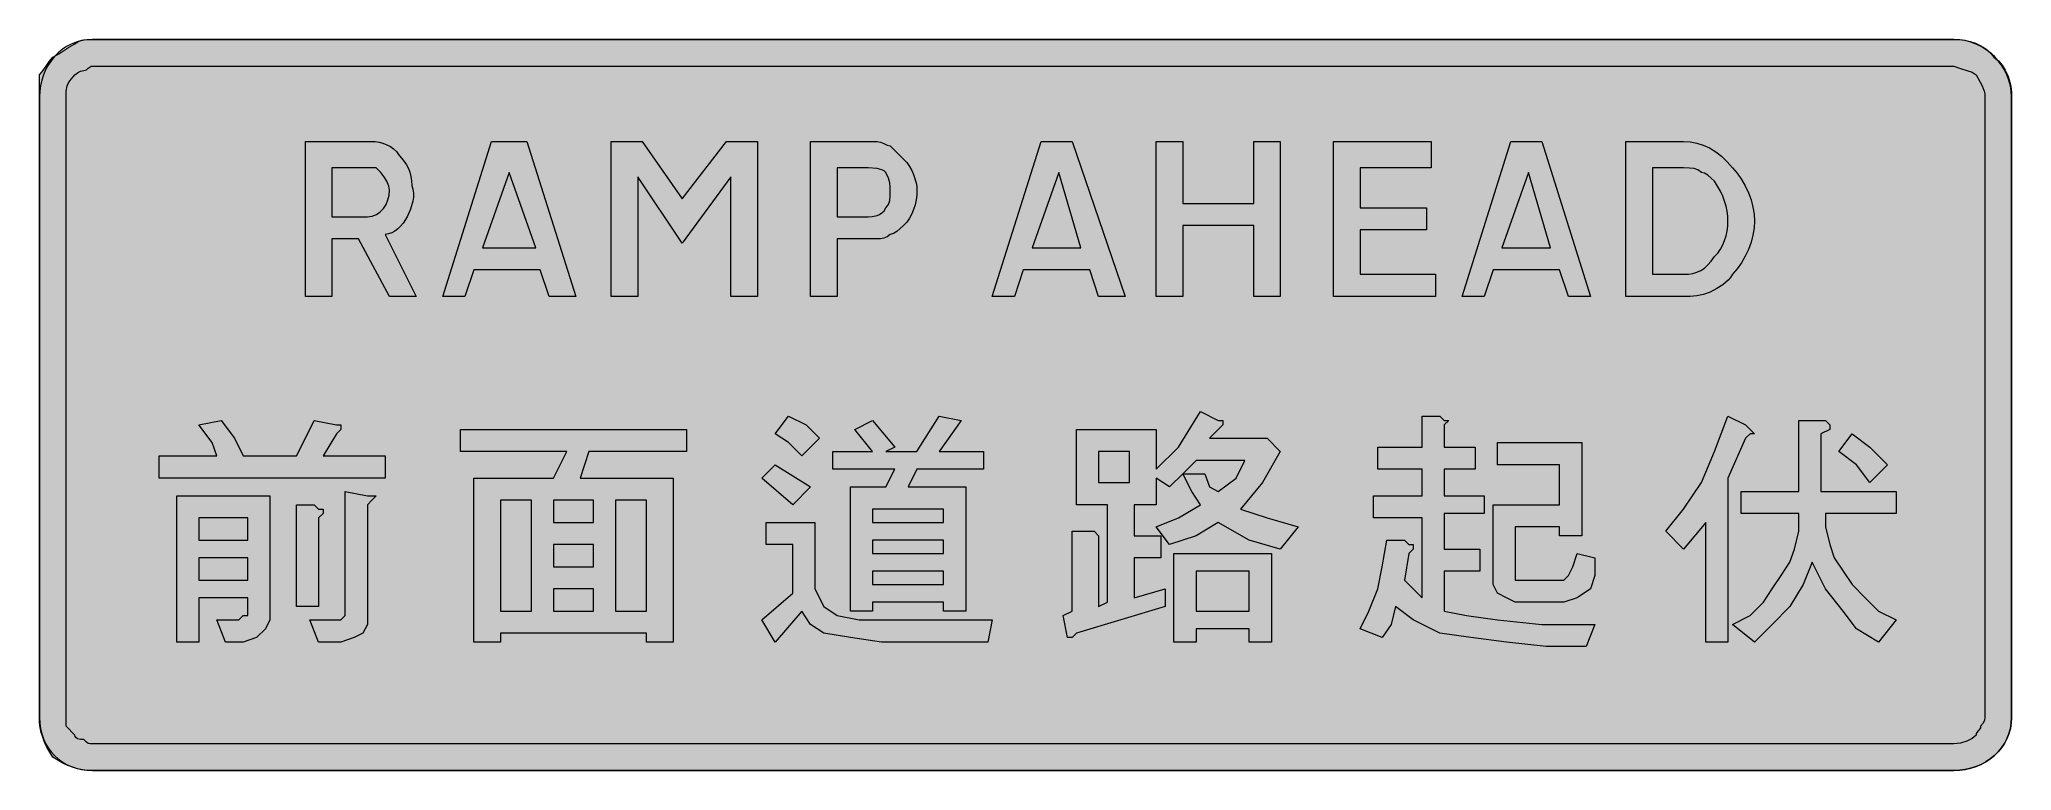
# Model space of a CAD drawing. Header units: metres. Extents: x 17 to 551, y 37 to 235.
import ezdxf

# ---------------------------------------------------------------- set-up
doc = ezdxf.new("R2010")
doc.units = ezdxf.units.M
for name, color, linetype, true_color in [('FILL_RED_FF0000', 7, 'Continuous', 0xff0000), ('FILL_WHITE_FFFFFF', 7, 'Continuous', 0xffffff), ('STROKE_RED_FF0000', 7, 'Continuous', 0xff0000)]:
    doc.layers.add(name, color=color, linetype=linetype, true_color=true_color)

msp = doc.modelspace()

# ---------------------------------------------------------------- hatches: boundary and pattern name
at = {"layer": 'FILL_RED_FF0000', "true_color": 0xff0000}
h = msp.add_hatch(color=7, dxfattribs=at)
h.dxf.hatch_style = 1
h.paths.add_polyline_path([(31.89, 44.16), (31.18, 44.18), (30.69, 44.31), (30.2, 44.67), (29.49, 45.36), (28.61, 45.38), (27.84, 45.51), (27.3, 45.87), (27.14, 46.16), (27.09, 46.56), (24.69, 48.96), (24.69, 51.36), (24.69, 219.36), (24.73, 220.97), (24.99, 222.36), (25.28, 223.04), (25.7, 223.75), (27.09, 225.36), (27.84, 225.96), (28.61, 226.37), (29.49, 226.56), (29.89, 226.61), (30.2, 226.75), (30.69, 227.16), (31.18, 227.57), (31.49, 227.71), (31.89, 227.76), (535.89, 227.76), (537.67, 227.05), (539.34, 226.56), (540.78, 226.07), (541.39, 225.76), (541.89, 225.36), (543.54, 222.36), (544.08, 220.97), (544.24, 220.21), (544.29, 219.36), (544.29, 51.36), (544.14, 50.61), (543.78, 49.84), (543.09, 48.96), (543.04, 48.56), (542.9, 48.25), (542.49, 47.76), (542.08, 47.27), (541.94, 46.96), (541.89, 46.56), (540.78, 45.68), (539.34, 44.91), (537.67, 44.37), (535.89, 44.16), (31.89, 44.16)])
at = {"layer": 'FILL_WHITE_FFFFFF', "true_color": 0xffffff}
h = msp.add_hatch(color=7, dxfattribs=at)
h.dxf.hatch_style = 1
h.paths.add_polyline_path([(31.89, 36.96), (30.54, 37.02), (29.19, 37.19), (27.84, 37.47), (26.49, 37.86), (25.14, 38.37), (23.79, 38.99), (21.09, 40.56), (19.51, 43.26), (18.9, 44.61), (18.39, 45.96), (18, 47.31), (17.72, 48.66), (17.55, 50.01), (17.49, 51.36), (17.49, 219.36), (17.49, 225.36), (18.39, 226.45), (19.29, 227.76), (20.19, 229.07), (21.09, 230.16), (22.7, 231.06), (24.09, 231.96), (25.48, 232.86), (27.09, 233.76), (27.59, 234.16), (28.18, 234.45), (29.49, 234.81), (31.89, 234.96), (535.89, 234.96), (537.29, 234.9), (538.76, 234.72), (540.26, 234.39), (541.74, 233.91), (543.17, 233.26), (544.5, 232.43), (545.68, 231.4), (546.69, 230.16), (547.93, 229.15), (548.96, 227.97), (549.79, 226.64), (550.44, 225.21), (550.92, 223.73), (551.25, 222.23), (551.43, 220.76), (551.49, 219.36), (551.49, 51.36), (551.41, 49.81), (551.16, 48.33), (550.77, 46.91), (550.23, 45.57), (549.56, 44.3), (548.77, 43.11), (547.86, 42.01), (546.84, 41.01), (545.72, 40.1), (544.52, 39.3), (543.23, 38.61), (541.87, 38.03), (540.45, 37.57), (538.97, 37.23), (537.45, 37.03), (535.89, 36.96), (31.89, 36.96)])
h = msp.add_hatch(color=7, dxfattribs=at)
h.dxf.hatch_style = 1
h.paths.add_polyline_path([(103.89, 180.96), (96.69, 180.96), (96.69, 165.36), (89.49, 165.36), (89.49, 207.36), (107.49, 207.36), (108.44, 207.3), (109.46, 207.13), (110.51, 206.85), (111.54, 206.46), (112.52, 205.95), (113.4, 205.33), (114.13, 204.6), (114.69, 203.76), (116.26, 201.94), (116.88, 201), (117.39, 200.01), (117.78, 198.97), (118.06, 197.85), (118.23, 196.66), (118.29, 195.36), (118.63, 194.41), (118.78, 193.37), (118.75, 192.28), (118.59, 191.16), (117.95, 188.95), (117.09, 186.96), (115.98, 185.2), (115.3, 184.39), (114.54, 183.66), (113.73, 183.05), (112.87, 182.57), (111.99, 182.27), (111.09, 182.16), (119.49, 165.36), (112.29, 165.36), (103.89, 180.96)])
h.paths.add_polyline_path([(108.75, 187.58), (109.77, 188.29), (110.64, 189.21), (111.34, 190.3), (111.86, 191.52), (112.18, 192.82), (112.29, 194.16), (112.08, 195.25), (111.54, 196.56), (110.77, 197.87), (109.89, 198.96), (108.69, 200.16), (106.29, 200.16), (96.69, 200.16), (96.69, 186.96), (106.29, 186.96), (107.58, 187.12), (108.75, 187.58)], flags=16)
h = msp.add_hatch(color=7, dxfattribs=at)
h.dxf.hatch_style = 1
h.paths.add_polyline_path([(132.69, 165.36), (126.69, 165.36), (139.89, 207.36), (149.49, 207.36), (162.69, 165.36), (155.49, 165.36), (153.09, 172.56), (135.09, 172.56), (132.69, 165.36)])
h.paths.add_polyline_path([(151.89, 178.56), (144.69, 198.96), (137.49, 178.56), (151.89, 178.56)], flags=16)
h = msp.add_hatch(color=7, dxfattribs=at)
h.dxf.hatch_style = 1
h.paths.add_polyline_path([(172.29, 207.36), (180.69, 207.36), (191.49, 191.76), (203.49, 207.36), (211.89, 207.36), (211.89, 165.36), (204.69, 165.36), (204.69, 197.76), (191.49, 179.76), (179.49, 197.76), (179.49, 165.36), (172.29, 165.36), (172.29, 207.36)])
h = msp.add_hatch(color=7, dxfattribs=at)
h.dxf.hatch_style = 1
h.paths.add_polyline_path([(226.29, 165.36), (226.29, 207.36), (244.29, 207.36), (245.19, 207.17), (246.09, 206.76), (246.99, 206.35), (247.89, 206.16), (251.49, 202.56), (252.33, 201.61), (253.06, 200.57), (253.68, 199.48), (254.19, 198.36), (254.87, 196.15), (255.03, 195.11), (255.09, 194.16), (255.03, 192.81), (254.87, 191.48), (254.58, 190.17), (254.19, 188.91), (253.68, 187.7), (253.06, 186.57), (252.33, 185.51), (251.49, 184.56), (249.69, 182.91), (248.79, 182.37), (247.89, 182.16), (246.99, 181.47), (246.09, 181.11), (245.19, 180.98), (244.29, 180.96), (233.49, 180.96), (233.49, 165.36), (226.29, 165.36)])
h.paths.add_polyline_path([(233.49, 186.96), (241.89, 186.96), (242.98, 187), (244.29, 187.26), (244.96, 187.55), (245.6, 187.97), (246.19, 188.57), (246.69, 189.36), (247.38, 190.28), (247.74, 191.31), (247.87, 192.57), (247.89, 194.16), (247.87, 195.08), (247.74, 196.11), (247.38, 197.37), (246.69, 198.96), (246.19, 199.36), (245.6, 199.65), (244.29, 200.01), (241.89, 200.16), (233.49, 200.16), (233.49, 186.96)], flags=16)
h = msp.add_hatch(color=7, dxfattribs=at)
h.dxf.hatch_style = 1
h.paths.add_polyline_path([(311.49, 165.36), (304.29, 165.36), (301.89, 172.56), (283.89, 172.56), (281.49, 165.36), (275.49, 165.36), (288.69, 207.36), (297.09, 207.36), (311.49, 165.36)])
h.paths.add_polyline_path([(286.29, 178.56), (299.49, 178.56), (293.49, 198.96), (286.29, 178.56)], flags=16)
h = msp.add_hatch(color=7, dxfattribs=at)
h.dxf.hatch_style = 1
h.paths.add_polyline_path([(327.09, 207.36), (327.09, 190.56), (346.29, 190.56), (346.29, 207.36), (353.49, 207.36), (353.49, 165.36), (346.29, 165.36), (346.29, 184.56), (327.09, 184.56), (327.09, 165.36), (319.89, 165.36), (319.89, 207.36), (327.09, 207.36)])
h = msp.add_hatch(color=7, dxfattribs=at)
h.dxf.hatch_style = 1
h.paths.add_polyline_path([(367.89, 165.36), (367.89, 207.36), (394.29, 207.36), (394.29, 200.16), (375.09, 200.16), (375.09, 189.36), (393.09, 189.36), (393.09, 183.36), (375.09, 183.36), (375.09, 171.36), (395.49, 171.36), (395.49, 165.36), (367.89, 165.36)])
h = msp.add_hatch(color=7, dxfattribs=at)
h.dxf.hatch_style = 1
h.paths.add_polyline_path([(437.49, 165.36), (431.49, 165.36), (429.09, 172.56), (411.09, 172.56), (408.69, 165.36), (402.69, 165.36), (415.89, 207.36), (424.29, 207.36), (437.49, 165.36)])
h.paths.add_polyline_path([(426.69, 178.56), (420.69, 198.96), (413.49, 178.56), (426.69, 178.56)], flags=16)
h = msp.add_hatch(color=7, dxfattribs=at)
h.dxf.hatch_style = 1
h.paths.add_polyline_path([(447.09, 207.36), (462.69, 207.36), (464.49, 207.25), (466.27, 206.91), (468.03, 206.35), (469.74, 205.56), (471.4, 204.55), (472.98, 203.31), (474.49, 201.85), (475.89, 200.16), (477.18, 198.7), (478.35, 197.07), (479.37, 195.29), (480.24, 193.41), (480.94, 191.48), (481.46, 189.53), (481.78, 187.61), (481.89, 185.76), (481.78, 183.91), (481.46, 181.99), (480.94, 180.04), (480.24, 178.11), (479.37, 176.23), (478.35, 174.45), (477.18, 172.82), (475.89, 171.36), (475.39, 170.51), (474.78, 169.77), (473.34, 168.51), (471.67, 167.48), (469.89, 166.56), (468.09, 165.87), (466.29, 165.51), (464.49, 165.38), (462.69, 165.36), (447.09, 165.36), (447.09, 207.36)])
h.paths.add_polyline_path([(462.69, 171.36), (463.99, 171.42), (465.18, 171.6), (466.3, 171.93), (467.34, 172.41), (468.33, 173.06), (469.27, 173.89), (470.19, 174.92), (471.09, 176.16), (471.93, 177.11), (472.66, 178.17), (473.28, 179.3), (473.79, 180.51), (474.18, 181.77), (474.46, 183.08), (474.63, 184.41), (474.69, 185.76), (474.63, 187.11), (474.46, 188.46), (474.18, 189.81), (473.79, 191.16), (473.28, 192.51), (472.67, 193.86), (471.09, 196.56), (469.29, 198.21), (468.39, 198.75), (467.49, 198.96), (466.57, 199.65), (465.54, 200.01), (464.28, 200.14), (462.69, 200.16), (454.29, 200.16), (454.29, 171.36), (462.69, 171.36)], flags=16)
h = msp.add_hatch(color=7, dxfattribs=at)
h.dxf.hatch_style = 1
h.paths.add_polyline_path([(319.89, 108.96), (313.89, 108.96), (313.89, 100.56), (321.09, 100.56), (321.09, 94.56), (313.89, 94.56), (313.89, 83.76), (322.29, 86.16), (322.29, 81.36), (298.29, 74.16), (297.09, 72.96), (295.89, 72.96), (294.69, 78.96), (297.09, 80.16), (297.09, 101.76), (303.09, 101.76), (304.29, 100.56), (304.29, 99.36), (304.29, 81.36), (306.69, 82.56), (306.69, 108.96), (298.29, 108.96), (298.29, 129.36), (319.89, 129.36), (319.89, 118.56), (325.89, 124.56), (331.89, 134.16), (336.69, 131.76), (337.89, 131.76), (337.89, 130.56), (336.69, 129.36), (334.29, 126.96), (349.89, 126.96), (353.49, 123.36), (348.69, 114.96), (342.69, 107.76), (349.89, 105.36), (358.29, 102.96), (353.49, 96.96), (345.09, 99.36), (336.69, 104.16), (330.69, 100.56), (323.49, 98.16), (319.89, 102.96), (325.89, 105.36), (331.89, 108.96), (329.49, 112.56), (327.09, 117.36), (323.49, 113.76), (319.89, 116.16), (319.89, 108.96)])
h.paths.add_polyline_path([(333.09, 117.36), (334.29, 113.76), (336.69, 112.56), (341.49, 116.16), (343.89, 120.96), (330.69, 120.96), (327.09, 117.36), (333.09, 117.36)], flags=16)
h.paths.add_polyline_path([(312.69, 123.36), (304.29, 123.36), (304.29, 114.96), (312.69, 114.96), (312.69, 123.36)], flags=16)
h = msp.add_hatch(color=7, dxfattribs=at)
h.dxf.hatch_style = 1
h.paths.add_polyline_path([(64.29, 125.76), (60.69, 130.56), (66.69, 131.76), (70.29, 126.96), (72.69, 122.16), (87.09, 122.16), (89.49, 126.96), (91.89, 131.76), (97.89, 130.56), (99.09, 130.56), (99.09, 129.36), (97.89, 128.16), (94.29, 122.16), (111.09, 122.16), (111.09, 116.16), (49.89, 116.16), (49.89, 122.16), (65.49, 122.16), (64.29, 125.76)])
h = msp.add_hatch(color=7, dxfattribs=at)
h.dxf.hatch_style = 1
h.paths.add_polyline_path([(189.09, 71.76), (181.89, 71.76), (181.89, 74.16), (142.29, 74.16), (142.29, 71.76), (135.09, 71.76), (135.09, 116.16), (156.69, 116.16), (160.29, 123.36), (131.49, 123.36), (131.49, 129.36), (192.69, 129.36), (192.69, 123.36), (166.29, 123.36), (163.89, 116.16), (189.09, 116.16), (189.09, 71.76)])
h.paths.add_polyline_path([(167.49, 86.16), (156.69, 86.16), (156.69, 80.16), (167.49, 80.16), (167.49, 86.16)], flags=16)
h.paths.add_polyline_path([(167.49, 104.16), (167.49, 110.16), (156.69, 110.16), (156.69, 104.16), (167.49, 104.16)], flags=16)
h.paths.add_polyline_path([(156.69, 92.16), (167.49, 92.16), (167.49, 98.16), (156.69, 98.16), (156.69, 92.16)], flags=16)
h.paths.add_polyline_path([(142.29, 110.16), (142.29, 80.16), (150.69, 80.16), (150.69, 110.16), (142.29, 110.16)], flags=16)
h.paths.add_polyline_path([(181.89, 110.16), (173.49, 110.16), (173.49, 80.16), (181.89, 80.16), (181.89, 110.16)], flags=16)
h = msp.add_hatch(color=7, dxfattribs=at)
h.dxf.hatch_style = 1
h.paths.add_polyline_path([(225.09, 130.56), (228.69, 126.96), (223.89, 122.16), (220.29, 125.76), (216.69, 128.16), (220.29, 132.96), (225.09, 130.56)])
h = msp.add_hatch(color=7, dxfattribs=at)
h.dxf.hatch_style = 1
h.paths.add_polyline_path([(261.09, 132.96), (267.09, 131.76), (261.09, 123.36), (273.09, 123.36), (273.09, 118.56), (255.09, 118.56), (252.69, 113.76), (268.29, 113.76), (268.29, 80.16), (262.29, 80.16), (262.29, 82.56), (243.09, 82.56), (243.09, 80.16), (237.09, 80.16), (237.09, 113.76), (246.69, 113.76), (249.09, 118.56), (232.29, 118.56), (232.29, 123.36), (243.09, 123.36), (238.29, 129.36), (243.09, 131.76), (249.09, 124.56), (246.69, 123.36), (255.09, 123.36), (261.09, 132.96)])
h.paths.add_polyline_path([(243.09, 87.36), (262.29, 87.36), (262.29, 90.96), (243.09, 90.96), (243.09, 87.36)], flags=16)
h.paths.add_polyline_path([(243.09, 99.36), (243.09, 95.76), (262.29, 95.76), (262.29, 99.36), (243.09, 99.36)], flags=16)
h.paths.add_polyline_path([(262.29, 107.76), (243.09, 107.76), (243.09, 104.16), (262.29, 104.16), (262.29, 107.76)], flags=16)
h = msp.add_hatch(color=7, dxfattribs=at)
h.dxf.hatch_style = 1
h.paths.add_polyline_path([(396.69, 132.96), (397.89, 131.76), (399.09, 131.76), (397.89, 130.56), (397.89, 124.56), (406.29, 124.56), (406.29, 118.56), (397.89, 118.56), (397.89, 111.36), (408.69, 111.36), (408.69, 106.56), (397.89, 106.56), (397.89, 96.96), (407.49, 96.96), (407.49, 90.96), (397.89, 90.96), (397.89, 80.16), (403.89, 78.96), (412.29, 77.76), (424.29, 76.56), (438.69, 76.56), (436.29, 70.56), (425.49, 70.56), (414.69, 71.76), (405.09, 72.96), (396.69, 74.16), (389.49, 77.76), (384.69, 81.36), (383.49, 76.56), (381.09, 72.96), (375.09, 75.36), (377.49, 80.16), (379.89, 86.16), (381.09, 92.16), (382.29, 99.36), (387.09, 99.36), (388.29, 98.16), (389.49, 98.16), (389.49, 96.96), (388.29, 95.76), (387.09, 88.56), (391.89, 83.76), (391.89, 105.36), (378.69, 105.36), (378.69, 111.36), (391.89, 111.36), (391.89, 118.56), (379.89, 118.56), (379.89, 124.56), (391.89, 124.56), (391.89, 132.96), (396.69, 132.96)])
h = msp.add_hatch(color=7, dxfattribs=at)
h.dxf.hatch_style = 1
h.paths.add_polyline_path([(480.69, 129.36), (481.89, 128.16), (480.69, 128.16), (479.49, 126.96), (474.69, 116.16), (474.69, 71.76), (468.69, 71.76), (468.69, 104.16), (462.69, 96.96), (457.89, 101.76), (462.69, 107.76), (467.49, 114.96), (471.09, 123.36), (474.69, 132.96), (479.49, 130.56), (480.69, 129.36)])
h = msp.add_hatch(color=7, dxfattribs=at)
h.dxf.hatch_style = 1
h.paths.add_polyline_path([(498.69, 131.76), (501.09, 131.76), (502.29, 130.56), (502.29, 129.36), (499.89, 128.16), (499.89, 112.56), (520.29, 112.56), (520.29, 106.56), (501.09, 106.56), (501.09, 102.96), (502.29, 98.16), (503.49, 94.56), (505.89, 90.96), (508.29, 87.36), (511.89, 83.76), (515.49, 80.16), (520.29, 77.76), (515.49, 71.76), (509.49, 75.36), (505.89, 80.16), (501.09, 86.16), (497.49, 93.36), (495.09, 87.36), (491.49, 81.36), (486.69, 76.56), (481.89, 71.76), (475.89, 76.56), (480.69, 78.96), (484.29, 82.56), (486.69, 86.16), (489.09, 89.76), (491.49, 93.36), (492.69, 96.96), (493.89, 101.76), (493.89, 106.56), (478.29, 106.56), (478.29, 112.56), (493.89, 112.56), (493.89, 131.76), (498.69, 131.76)])
h = msp.add_hatch(color=7, dxfattribs=at)
h.dxf.hatch_style = 1
h.paths.add_polyline_path([(513.09, 124.56), (517.89, 119.76), (513.09, 114.96), (509.49, 119.76), (504.69, 123.36), (508.29, 128.16), (513.09, 124.56)])
h = msp.add_hatch(color=7, dxfattribs=at)
h.dxf.hatch_style = 1
h.paths.add_polyline_path([(435.09, 125.76), (435.09, 100.56), (429.09, 100.56), (429.09, 102.96), (417.09, 102.96), (417.09, 90.96), (417.09, 89.76), (417.09, 88.56), (418.29, 88.56), (419.49, 88.56), (429.09, 88.56), (430.29, 88.56), (431.49, 89.76), (432.69, 92.16), (433.89, 95.76), (438.69, 94.56), (438.69, 89.76), (437.49, 86.16), (433.89, 83.76), (430.29, 82.56), (417.09, 82.56), (414.69, 83.76), (412.29, 84.96), (411.09, 87.36), (411.09, 89.76), (411.09, 108.96), (429.09, 108.96), (429.09, 119.76), (412.29, 119.76), (412.29, 125.76), (435.09, 125.76)])
h = msp.add_hatch(color=7, dxfattribs=at)
h.dxf.hatch_style = 1
h.paths.add_polyline_path([(226.29, 113.76), (221.49, 108.96), (213.09, 116.16), (216.69, 119.76), (226.29, 113.76)])
h = msp.add_hatch(color=7, dxfattribs=at)
h.dxf.hatch_style = 1
h.paths.add_polyline_path([(106.29, 111.36), (107.49, 111.36), (108.69, 111.36), (107.49, 110.16), (106.29, 108.96), (106.29, 80.16), (106.29, 76.56), (105.09, 74.16), (102.69, 72.96), (99.09, 71.76), (93.09, 71.76), (90.69, 77.76), (96.69, 77.76), (99.09, 77.76), (100.29, 78.96), (100.29, 80.16), (100.29, 81.36), (100.29, 112.56), (106.29, 111.36)])
h = msp.add_hatch(color=7, dxfattribs=at)
h.dxf.hatch_style = 1
h.paths.add_polyline_path([(79.89, 77.76), (78.69, 75.36), (76.29, 72.96), (72.69, 71.76), (67.89, 71.76), (65.49, 77.76), (70.29, 77.76), (71.49, 77.76), (72.69, 78.96), (73.89, 78.96), (73.89, 81.36), (73.89, 83.76), (60.69, 83.76), (60.69, 71.76), (54.69, 71.76), (54.69, 111.36), (79.89, 111.36), (79.89, 81.36), (79.89, 77.76)])
h.paths.add_polyline_path([(60.69, 94.56), (60.69, 88.56), (73.89, 88.56), (73.89, 94.56), (60.69, 94.56)], flags=16)
h.paths.add_polyline_path([(73.89, 105.36), (60.69, 105.36), (60.69, 99.36), (73.89, 99.36), (73.89, 105.36)], flags=16)
h = msp.add_hatch(color=7, dxfattribs=at)
h.dxf.hatch_style = 1
h.paths.add_polyline_path([(91.89, 108.96), (93.09, 107.76), (94.29, 107.76), (94.29, 106.56), (93.09, 105.36), (93.09, 81.36), (87.09, 81.36), (87.09, 108.96), (91.89, 108.96)])
h = msp.add_hatch(color=7, dxfattribs=at)
h.dxf.hatch_style = 1
h.paths.add_polyline_path([(227.49, 104.16), (227.49, 86.16), (229.89, 81.36), (233.49, 78.96), (239.49, 77.76), (247.89, 77.76), (275.49, 77.76), (274.29, 71.76), (245.49, 71.76), (237.09, 72.96), (229.89, 74.16), (226.29, 76.56), (223.89, 80.16), (216.69, 71.76), (213.09, 77.76), (221.49, 84.96), (221.49, 98.16), (214.29, 98.16), (214.29, 104.16), (227.49, 104.16)])
h = msp.add_hatch(color=7, dxfattribs=at)
h.dxf.hatch_style = 1
h.paths.add_polyline_path([(351.09, 95.76), (351.09, 71.76), (345.09, 71.76), (345.09, 75.36), (330.69, 75.36), (330.69, 71.76), (324.69, 71.76), (324.69, 95.76), (351.09, 95.76)])
h.paths.add_polyline_path([(345.09, 90.96), (330.69, 90.96), (330.69, 80.16), (345.09, 80.16), (345.09, 90.96)], flags=16)

# ---------------------------------------------------------------- linework, layer by layer
at = {"layer": 'FILL_RED_FF0000', "lineweight": 0, "true_color": 0xff0000}
msp.add_lwpolyline([(31.89, 44.16), (31.18, 44.18), (30.69, 44.31), (30.2, 44.67), (29.49, 45.36), (28.61, 45.38), (27.84, 45.51), (27.3, 45.87), (27.14, 46.16), (27.09, 46.56), (24.69, 48.96), (24.69, 51.36), (24.69, 219.36), (24.73, 220.97), (24.99, 222.36), (25.28, 223.04), (25.7, 223.75), (27.09, 225.36), (27.84, 225.96), (28.61, 226.37), (29.49, 226.56), (29.89, 226.61), (30.2, 226.75), (30.69, 227.16), (31.18, 227.57), (31.49, 227.71), (31.89, 227.76), (535.89, 227.76), (537.67, 227.05), (539.34, 226.56), (540.78, 226.07), (541.39, 225.76), (541.89, 225.36), (543.54, 222.36), (544.08, 220.97), (544.24, 220.21), (544.29, 219.36), (544.29, 51.36), (544.14, 50.61), (543.78, 49.84), (543.09, 48.96), (543.04, 48.56), (542.9, 48.25), (542.49, 47.76), (542.08, 47.27), (541.94, 46.96), (541.89, 46.56), (540.78, 45.68), (539.34, 44.91), (537.67, 44.37), (535.89, 44.16)], close=True, dxfattribs=at)
at = {"layer": 'FILL_WHITE_FFFFFF', "lineweight": 0, "true_color": 0xffffff}
for points in [[(31.89, 36.96), (30.54, 37.02), (29.19, 37.19), (27.84, 37.47), (26.49, 37.86), (25.14, 38.37), (23.79, 38.99), (21.09, 40.56), (19.51, 43.26), (18.9, 44.61), (18.39, 45.96), (18, 47.31), (17.72, 48.66), (17.55, 50.01), (17.49, 51.36), (17.49, 219.36), (17.49, 225.36), (18.39, 226.45), (19.29, 227.76), (20.19, 229.07), (21.09, 230.16), (22.7, 231.06), (24.09, 231.96), (25.48, 232.86), (27.09, 233.76), (27.59, 234.16), (28.18, 234.45), (29.49, 234.81), (31.89, 234.96), (535.89, 234.96), (537.29, 234.9), (538.76, 234.72), (540.26, 234.39), (541.74, 233.91), (543.17, 233.26), (544.5, 232.43), (545.68, 231.4), (546.69, 230.16), (547.93, 229.15), (548.96, 227.97), (549.79, 226.64), (550.44, 225.21), (550.92, 223.73), (551.25, 222.23), (551.43, 220.76), (551.49, 219.36), (551.49, 51.36), (551.41, 49.81), (551.16, 48.33), (550.77, 46.91), (550.23, 45.57), (549.56, 44.3), (548.77, 43.11), (547.86, 42.01), (546.84, 41.01), (545.72, 40.1), (544.52, 39.3), (543.23, 38.61), (541.87, 38.03), (540.45, 37.57), (538.97, 37.23), (537.45, 37.03), (535.89, 36.96)], [(103.89, 180.96), (96.69, 180.96), (96.69, 165.36), (89.49, 165.36), (89.49, 207.36), (107.49, 207.36), (108.44, 207.3), (109.46, 207.13), (110.51, 206.85), (111.54, 206.46), (112.52, 205.95), (113.4, 205.33), (114.13, 204.6), (114.69, 203.76), (116.26, 201.94), (116.88, 201), (117.39, 200.01), (117.78, 198.97), (118.06, 197.85), (118.23, 196.66), (118.29, 195.36), (118.63, 194.41), (118.78, 193.37), (118.75, 192.28), (118.59, 191.16), (117.95, 188.95), (117.09, 186.96), (115.98, 185.2), (115.3, 184.39), (114.54, 183.66), (113.73, 183.05), (112.87, 182.57), (111.99, 182.27), (111.09, 182.16), (119.49, 165.36), (112.29, 165.36)], [(132.69, 165.36), (126.69, 165.36), (139.89, 207.36), (149.49, 207.36), (162.69, 165.36), (155.49, 165.36), (153.09, 172.56), (135.09, 172.56)], [(172.29, 207.36), (180.69, 207.36), (191.49, 191.76), (203.49, 207.36), (211.89, 207.36), (211.89, 165.36), (204.69, 165.36), (204.69, 197.76), (191.49, 179.76), (179.49, 197.76), (179.49, 165.36), (172.29, 165.36)], [(226.29, 165.36), (226.29, 207.36), (244.29, 207.36), (245.19, 207.17), (246.09, 206.76), (246.99, 206.35), (247.89, 206.16), (251.49, 202.56), (252.33, 201.61), (253.06, 200.57), (253.68, 199.48), (254.19, 198.36), (254.87, 196.15), (255.03, 195.11), (255.09, 194.16), (255.03, 192.81), (254.87, 191.48), (254.58, 190.17), (254.19, 188.91), (253.68, 187.7), (253.06, 186.57), (252.33, 185.51), (251.49, 184.56), (249.69, 182.91), (248.79, 182.37), (247.89, 182.16), (246.99, 181.47), (246.09, 181.11), (245.19, 180.98), (244.29, 180.96), (233.49, 180.96), (233.49, 165.36)], [(311.49, 165.36), (304.29, 165.36), (301.89, 172.56), (283.89, 172.56), (281.49, 165.36), (275.49, 165.36), (288.69, 207.36), (297.09, 207.36)], [(327.09, 207.36), (327.09, 190.56), (346.29, 190.56), (346.29, 207.36), (353.49, 207.36), (353.49, 165.36), (346.29, 165.36), (346.29, 184.56), (327.09, 184.56), (327.09, 165.36), (319.89, 165.36), (319.89, 207.36)], [(367.89, 165.36), (367.89, 207.36), (394.29, 207.36), (394.29, 200.16), (375.09, 200.16), (375.09, 189.36), (393.09, 189.36), (393.09, 183.36), (375.09, 183.36), (375.09, 171.36), (395.49, 171.36), (395.49, 165.36)], [(437.49, 165.36), (431.49, 165.36), (429.09, 172.56), (411.09, 172.56), (408.69, 165.36), (402.69, 165.36), (415.89, 207.36), (424.29, 207.36)], [(447.09, 207.36), (462.69, 207.36), (464.49, 207.25), (466.27, 206.91), (468.03, 206.35), (469.74, 205.56), (471.4, 204.55), (472.98, 203.31), (474.49, 201.85), (475.89, 200.16), (477.18, 198.7), (478.35, 197.07), (479.37, 195.29), (480.24, 193.41), (480.94, 191.48), (481.46, 189.53), (481.78, 187.61), (481.89, 185.76), (481.78, 183.91), (481.46, 181.99), (480.94, 180.04), (480.24, 178.11), (479.37, 176.23), (478.35, 174.45), (477.18, 172.82), (475.89, 171.36), (475.39, 170.51), (474.78, 169.77), (473.34, 168.51), (471.67, 167.48), (469.89, 166.56), (468.09, 165.87), (466.29, 165.51), (464.49, 165.38), (462.69, 165.36), (447.09, 165.36)], [(108.75, 187.58), (109.77, 188.29), (110.64, 189.21), (111.34, 190.3), (111.86, 191.52), (112.18, 192.82), (112.29, 194.16), (112.08, 195.25), (111.54, 196.56), (110.77, 197.87), (109.89, 198.96), (108.69, 200.16), (106.29, 200.16), (96.69, 200.16), (96.69, 186.96), (106.29, 186.96), (107.58, 187.12)], [(151.89, 178.56), (144.69, 198.96), (137.49, 178.56)], [(233.49, 186.96), (241.89, 186.96), (242.98, 187), (244.29, 187.26), (244.96, 187.55), (245.6, 187.97), (246.19, 188.57), (246.69, 189.36), (247.38, 190.28), (247.74, 191.31), (247.87, 192.57), (247.89, 194.16), (247.87, 195.08), (247.74, 196.11), (247.38, 197.37), (246.69, 198.96), (246.19, 199.36), (245.6, 199.65), (244.29, 200.01), (241.89, 200.16), (233.49, 200.16)], [(286.29, 178.56), (299.49, 178.56), (293.49, 198.96)], [(426.69, 178.56), (420.69, 198.96), (413.49, 178.56)], [(462.69, 171.36), (463.99, 171.42), (465.18, 171.6), (466.3, 171.93), (467.34, 172.41), (468.33, 173.06), (469.27, 173.89), (470.19, 174.92), (471.09, 176.16), (471.93, 177.11), (472.66, 178.17), (473.28, 179.3), (473.79, 180.51), (474.18, 181.77), (474.46, 183.08), (474.63, 184.41), (474.69, 185.76), (474.63, 187.11), (474.46, 188.46), (474.18, 189.81), (473.79, 191.16), (473.28, 192.51), (472.67, 193.86), (471.09, 196.56), (469.29, 198.21), (468.39, 198.75), (467.49, 198.96), (466.57, 199.65), (465.54, 200.01), (464.28, 200.14), (462.69, 200.16), (454.29, 200.16), (454.29, 171.36)], [(319.89, 108.96), (313.89, 108.96), (313.89, 100.56), (321.09, 100.56), (321.09, 94.56), (313.89, 94.56), (313.89, 83.76), (322.29, 86.16), (322.29, 81.36), (298.29, 74.16), (297.09, 72.96), (295.89, 72.96), (294.69, 78.96), (297.09, 80.16), (297.09, 101.76), (303.09, 101.76), (304.29, 100.56), (304.29, 99.36), (304.29, 81.36), (306.69, 82.56), (306.69, 108.96), (298.29, 108.96), (298.29, 129.36), (319.89, 129.36), (319.89, 118.56), (325.89, 124.56), (331.89, 134.16), (336.69, 131.76), (337.89, 131.76), (337.89, 130.56), (336.69, 129.36), (334.29, 126.96), (349.89, 126.96), (353.49, 123.36), (348.69, 114.96), (342.69, 107.76), (349.89, 105.36), (358.29, 102.96), (353.49, 96.96), (345.09, 99.36), (336.69, 104.16), (330.69, 100.56), (323.49, 98.16), (319.89, 102.96), (325.89, 105.36), (331.89, 108.96), (329.49, 112.56), (327.09, 117.36), (323.49, 113.76), (319.89, 116.16)], [(64.29, 125.76), (60.69, 130.56), (66.69, 131.76), (70.29, 126.96), (72.69, 122.16), (87.09, 122.16), (89.49, 126.96), (91.89, 131.76), (97.89, 130.56), (99.09, 130.56), (99.09, 129.36), (97.89, 128.16), (94.29, 122.16), (111.09, 122.16), (111.09, 116.16), (49.89, 116.16), (49.89, 122.16), (65.49, 122.16)], [(189.09, 71.76), (181.89, 71.76), (181.89, 74.16), (142.29, 74.16), (142.29, 71.76), (135.09, 71.76), (135.09, 116.16), (156.69, 116.16), (160.29, 123.36), (131.49, 123.36), (131.49, 129.36), (192.69, 129.36), (192.69, 123.36), (166.29, 123.36), (163.89, 116.16), (189.09, 116.16)], [(225.09, 130.56), (228.69, 126.96), (223.89, 122.16), (220.29, 125.76), (216.69, 128.16), (220.29, 132.96)], [(261.09, 132.96), (267.09, 131.76), (261.09, 123.36), (273.09, 123.36), (273.09, 118.56), (255.09, 118.56), (252.69, 113.76), (268.29, 113.76), (268.29, 80.16), (262.29, 80.16), (262.29, 82.56), (243.09, 82.56), (243.09, 80.16), (237.09, 80.16), (237.09, 113.76), (246.69, 113.76), (249.09, 118.56), (232.29, 118.56), (232.29, 123.36), (243.09, 123.36), (238.29, 129.36), (243.09, 131.76), (249.09, 124.56), (246.69, 123.36), (255.09, 123.36)], [(396.69, 132.96), (397.89, 131.76), (399.09, 131.76), (397.89, 130.56), (397.89, 124.56), (406.29, 124.56), (406.29, 118.56), (397.89, 118.56), (397.89, 111.36), (408.69, 111.36), (408.69, 106.56), (397.89, 106.56), (397.89, 96.96), (407.49, 96.96), (407.49, 90.96), (397.89, 90.96), (397.89, 80.16), (403.89, 78.96), (412.29, 77.76), (424.29, 76.56), (438.69, 76.56), (436.29, 70.56), (425.49, 70.56), (414.69, 71.76), (405.09, 72.96), (396.69, 74.16), (389.49, 77.76), (384.69, 81.36), (383.49, 76.56), (381.09, 72.96), (375.09, 75.36), (377.49, 80.16), (379.89, 86.16), (381.09, 92.16), (382.29, 99.36), (387.09, 99.36), (388.29, 98.16), (389.49, 98.16), (389.49, 96.96), (388.29, 95.76), (387.09, 88.56), (391.89, 83.76), (391.89, 105.36), (378.69, 105.36), (378.69, 111.36), (391.89, 111.36), (391.89, 118.56), (379.89, 118.56), (379.89, 124.56), (391.89, 124.56), (391.89, 132.96)], [(480.69, 129.36), (481.89, 128.16), (480.69, 128.16), (479.49, 126.96), (474.69, 116.16), (474.69, 71.76), (468.69, 71.76), (468.69, 104.16), (462.69, 96.96), (457.89, 101.76), (462.69, 107.76), (467.49, 114.96), (471.09, 123.36), (474.69, 132.96), (479.49, 130.56)], [(498.69, 131.76), (501.09, 131.76), (502.29, 130.56), (502.29, 129.36), (499.89, 128.16), (499.89, 112.56), (520.29, 112.56), (520.29, 106.56), (501.09, 106.56), (501.09, 102.96), (502.29, 98.16), (503.49, 94.56), (505.89, 90.96), (508.29, 87.36), (511.89, 83.76), (515.49, 80.16), (520.29, 77.76), (515.49, 71.76), (509.49, 75.36), (505.89, 80.16), (501.09, 86.16), (497.49, 93.36), (495.09, 87.36), (491.49, 81.36), (486.69, 76.56), (481.89, 71.76), (475.89, 76.56), (480.69, 78.96), (484.29, 82.56), (486.69, 86.16), (489.09, 89.76), (491.49, 93.36), (492.69, 96.96), (493.89, 101.76), (493.89, 106.56), (478.29, 106.56), (478.29, 112.56), (493.89, 112.56), (493.89, 131.76)], [(513.09, 124.56), (517.89, 119.76), (513.09, 114.96), (509.49, 119.76), (504.69, 123.36), (508.29, 128.16)], [(312.69, 123.36), (304.29, 123.36), (304.29, 114.96), (312.69, 114.96)], [(435.09, 125.76), (435.09, 100.56), (429.09, 100.56), (429.09, 102.96), (417.09, 102.96), (417.09, 90.96), (417.09, 89.76), (417.09, 88.56), (418.29, 88.56), (419.49, 88.56), (429.09, 88.56), (430.29, 88.56), (431.49, 89.76), (432.69, 92.16), (433.89, 95.76), (438.69, 94.56), (438.69, 89.76), (437.49, 86.16), (433.89, 83.76), (430.29, 82.56), (417.09, 82.56), (414.69, 83.76), (412.29, 84.96), (411.09, 87.36), (411.09, 89.76), (411.09, 108.96), (429.09, 108.96), (429.09, 119.76), (412.29, 119.76), (412.29, 125.76)], [(226.29, 113.76), (221.49, 108.96), (213.09, 116.16), (216.69, 119.76)], [(333.09, 117.36), (334.29, 113.76), (336.69, 112.56), (341.49, 116.16), (343.89, 120.96), (330.69, 120.96), (327.09, 117.36)], [(106.29, 111.36), (107.49, 111.36), (108.69, 111.36), (107.49, 110.16), (106.29, 108.96), (106.29, 80.16), (106.29, 76.56), (105.09, 74.16), (102.69, 72.96), (99.09, 71.76), (93.09, 71.76), (90.69, 77.76), (96.69, 77.76), (99.09, 77.76), (100.29, 78.96), (100.29, 80.16), (100.29, 81.36), (100.29, 112.56)], [(79.89, 77.76), (78.69, 75.36), (76.29, 72.96), (72.69, 71.76), (67.89, 71.76), (65.49, 77.76), (70.29, 77.76), (71.49, 77.76), (72.69, 78.96), (73.89, 78.96), (73.89, 81.36), (73.89, 83.76), (60.69, 83.76), (60.69, 71.76), (54.69, 71.76), (54.69, 111.36), (79.89, 111.36), (79.89, 81.36)], [(91.89, 108.96), (93.09, 107.76), (94.29, 107.76), (94.29, 106.56), (93.09, 105.36), (93.09, 81.36), (87.09, 81.36), (87.09, 108.96)], [(142.29, 110.16), (142.29, 80.16), (150.69, 80.16), (150.69, 110.16)], [(167.49, 104.16), (167.49, 110.16), (156.69, 110.16), (156.69, 104.16)], [(181.89, 110.16), (173.49, 110.16), (173.49, 80.16), (181.89, 80.16)], [(262.29, 107.76), (243.09, 107.76), (243.09, 104.16), (262.29, 104.16)], [(73.89, 105.36), (60.69, 105.36), (60.69, 99.36), (73.89, 99.36)], [(227.49, 104.16), (227.49, 86.16), (229.89, 81.36), (233.49, 78.96), (239.49, 77.76), (247.89, 77.76), (275.49, 77.76), (274.29, 71.76), (245.49, 71.76), (237.09, 72.96), (229.89, 74.16), (226.29, 76.56), (223.89, 80.16), (216.69, 71.76), (213.09, 77.76), (221.49, 84.96), (221.49, 98.16), (214.29, 98.16), (214.29, 104.16)], [(156.69, 92.16), (167.49, 92.16), (167.49, 98.16), (156.69, 98.16)], [(243.09, 99.36), (243.09, 95.76), (262.29, 95.76), (262.29, 99.36)], [(60.69, 94.56), (60.69, 88.56), (73.89, 88.56), (73.89, 94.56)], [(243.09, 87.36), (262.29, 87.36), (262.29, 90.96), (243.09, 90.96)], [(351.09, 95.76), (351.09, 71.76), (345.09, 71.76), (345.09, 75.36), (330.69, 75.36), (330.69, 71.76), (324.69, 71.76), (324.69, 95.76)], [(345.09, 90.96), (330.69, 90.96), (330.69, 80.16), (345.09, 80.16)], [(167.49, 86.16), (156.69, 86.16), (156.69, 80.16), (167.49, 80.16)]]:
    msp.add_lwpolyline(points, close=True, dxfattribs=at)
at = {"layer": 'STROKE_RED_FF0000', "lineweight": 0, "true_color": 0xff0000}
msp.add_lwpolyline([(31.89, 36.96), (535.89, 36.96), (537.45, 37.03), (538.97, 37.23), (540.45, 37.57), (541.87, 38.03), (543.23, 38.61), (544.52, 39.3), (545.72, 40.1), (546.84, 41.01), (547.86, 42.01), (548.77, 43.11), (549.56, 44.3), (550.23, 45.57), (550.77, 46.91), (551.16, 48.33), (551.41, 49.81), (551.49, 51.36), (551.49, 219.36), (551.41, 220.92), (551.16, 222.44), (550.77, 223.92), (550.23, 225.34), (549.56, 226.7), (548.77, 227.99), (547.86, 229.19), (546.84, 230.31), (545.72, 231.33), (544.52, 232.24), (543.23, 233.03), (541.87, 233.7), (540.45, 234.24), (538.97, 234.63), (537.45, 234.88), (535.89, 234.96), (31.89, 234.96), (30.34, 234.88), (28.86, 234.63), (27.44, 234.24), (26.1, 233.7), (24.83, 233.03), (23.64, 232.24), (22.54, 231.33), (21.54, 230.31), (20.63, 229.19), (19.83, 227.99), (19.14, 226.7), (18.56, 225.34), (18.1, 223.92), (17.76, 222.44), (17.56, 220.92), (17.49, 219.36), (17.49, 51.36), (17.56, 49.81), (17.76, 48.33), (18.1, 46.91), (18.56, 45.57), (19.14, 44.3), (19.83, 43.11), (20.63, 42.01), (21.54, 41.01), (22.54, 40.1), (23.64, 39.3), (24.83, 38.61), (26.1, 38.03), (27.44, 37.57), (28.86, 37.23), (30.34, 37.03), (31.89, 36.96)], dxfattribs=at)

doc.saveas('drawing.dxf')
